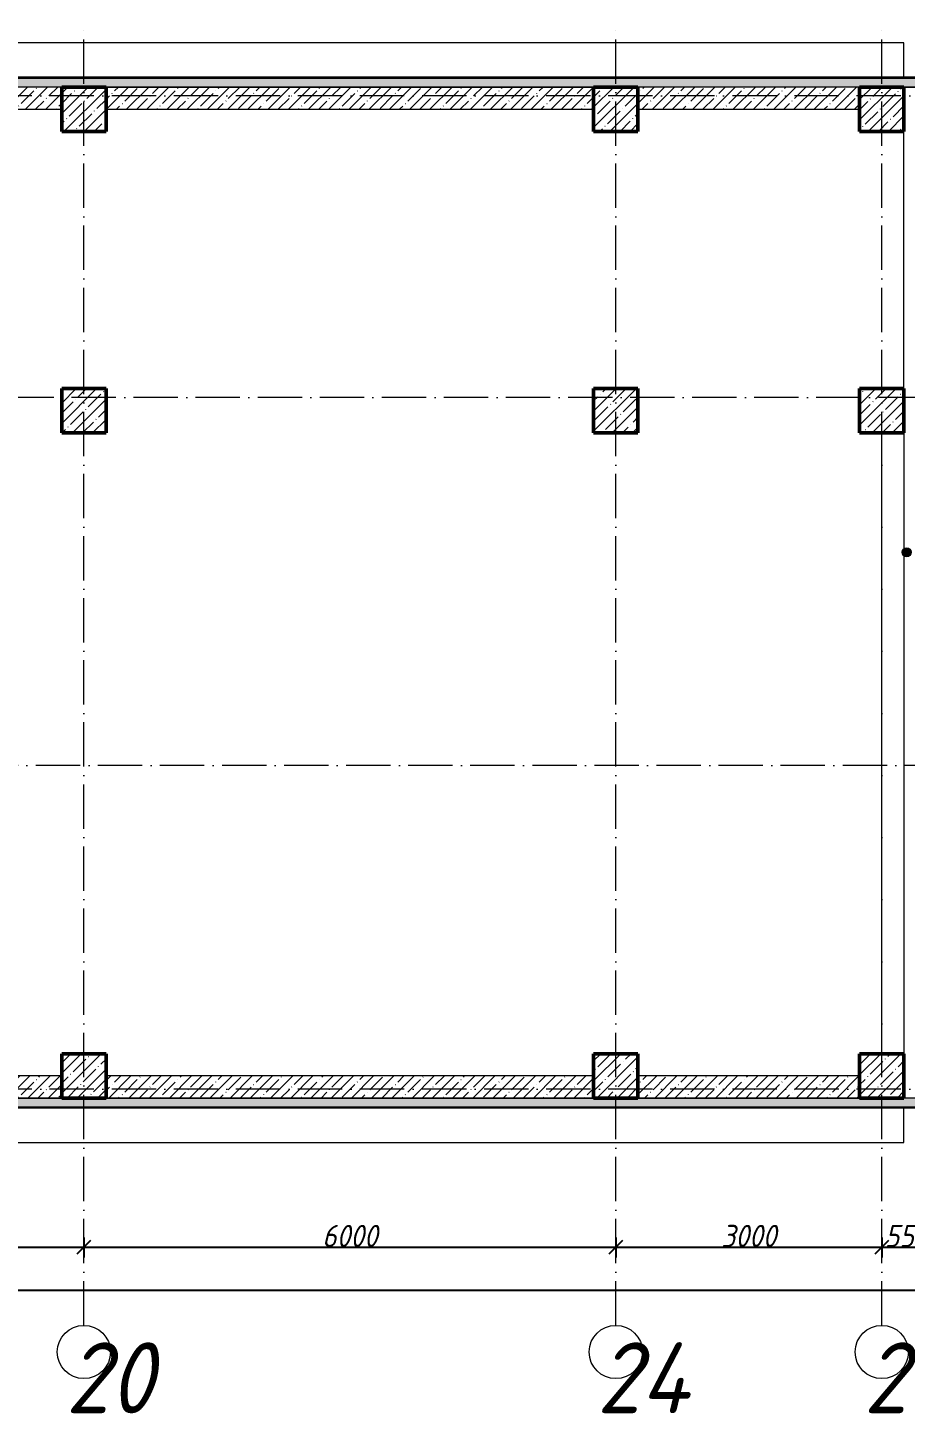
# Model space of a CAD drawing. Header units: millimetres. Extents: x -12989 to 629078, y -109036 to 555275.
# Drawn here: x 542055 to 551954, y 422654 to 438278 of the extents above; entities that cross this region are included whole.
import ezdxf

# ---------------------------------------------------------------- set-up
doc = ezdxf.new("R2010")
doc.units = ezdxf.units.MM
doc.linetypes.add('50_200_ШТРИХ_1Т_ш5_п1_п1_', pattern=[700, 500, -100, 0, -100])
for name, color, linetype, lineweight in [('A-____-____-DIMS', 7, 'Continuous', 9), ('A-FLOR-____-OTLN', 7, 'Continuous', 9), ('A-WALL-____-MCUT', 7, 'Continuous', 13), ('A-WALL-____-MCUT-1', 7, 'Continuous', 9), ('A-WALL-____-MCUT-3', 7, 'Continuous', 9), ('A-WALL-____-OTLN', 7, 'Continuous', 9), ('A-WALL-____-PATT-1', 7, 'Continuous', 9), ('A-WALL-FNSH-MCUT-1', 7, 'Continuous', 9), ('G-____-____-TEXT', 7, 'Continuous', 9), ('S-COLS-____-MCUT', 7, 'Continuous', 50), ('S-COLS-____-OTLN', 7, 'Continuous', 9), ('S-GRID-____-IDEN', 7, 'Continuous', 9), ('S-GRID-____-OTLN-1', 7, '50_200_ШТРИХ_1Т_ш5_п1_п1_', 9)]:
    doc.layers.add(name, color=color, linetype=linetype, lineweight=lineweight)
doc.styles.add('ISOCPEUR_I', font='isocpeui.ttf', dxfattribs={"width": 0.9, "height": 2.5})
doc.styles.add('ISOCPEUR_I_9', font='isocpeui.ttf', dxfattribs={"width": 0.9, "height": 250})
doc.dimstyles.new('ISO-2_5_0_9К_БОЛЬШОЙ_ОСИ', dxfattribs={"dimscale": 304.8, "dimtxt": 248.995294, "dimasz": 0.492126, "dimexe": 0.393701, "dimexo": 0, "dimgap": 0, "dimtad": 1, "dimdec": 0, "dimzin": 0, "dimdsep": 46, "dimtxsty": 'ISOCPEUR_I_9', "dimblk1": 'OBLIQUE', "dimblk2": 'OBLIQUE', "dimsah": 1, "dimcen": 0.09, "dimdle": 0.393701, "dimazin": 0, "dimtfac": 1, "dimtdec": 4, "dimtix": 1, "dimtmove": 0, "dimatfit": 3, "dimfxl": 1, "dimtvp": 1, "dimtolj": 1, "dimtzin": 0, "dimarcsym": 2})
pattern_1 = [(0, (513638.804, 428127.92), (120.968, 69.841), [80.645, -161.29]), (120, (513638.804, 428127.92), (-120.96808, 69.84086), [80.645, -161.29]), (60, (513638.804, 428127.92), (-8e-05, 139.68186), [0, -161.29, 80.645, 0])]
pattern_2 = [(45, (513638.8, 428127.92), (-114.04925, 114.04925), []), (45, (513752.85, 428127.92), (-114.04925, 114.04925), [201.612, -40.322, 3.353, -36.97])]

# ---------------------------------------------------------------- blocks, each defined once
blk = doc.blocks.new('BSC_Колонна _Прямоугольная - 500х500-V73-АР1_Кладочный план подвала в осях 1-64_А-ГГ')
at = {"layer": 'S-COLS-____-OTLN'}
h = blk.add_hatch(dxfattribs=at)
h.set_pattern_fill('FP_84', color=256, style=0, pattern_type=2)
h.set_pattern_definition([(45, (-38050, 1668.96), (-114.04925, 114.04925), []), (45, (-37935.95, 1668.96), (-114.04925, 114.04925), [201.613, -40.323, 3.353, -36.97])])
h.paths.add_polyline_path([(-250, -250), (250, -250), (250, 250), (-250, 250)], flags=0)
at = {"layer": 'S-COLS-____-MCUT'}
for p, q in [((250, 250), (-250, 250)), ((-250, 250), (-250, -250)), ((250, -250), (250, 250)), ((-250, -250), (250, -250))]:
    blk.add_line(p, q, dxfattribs=at)
blk = doc.blocks.new('BSC_Колонна _Прямоугольная - 500х500-V74-АР1_Кладочный план подвала в осях 1-64_А-ГГ')
at = {"layer": 'S-COLS-____-OTLN'}
h = blk.add_hatch(dxfattribs=at)
h.set_pattern_fill('FP_85', color=256, style=0, pattern_type=2)
h.set_pattern_definition([(45, (-38050, -5831.04), (-114.04925, 114.04925), []), (45, (-37935.95, -5831.04), (-114.04925, 114.04925), [201.613, -40.323, 3.353, -36.97])])
h.paths.add_polyline_path([(-250, -250), (250, -250), (250, 250), (-250, 250)], flags=0)
at = {"layer": 'S-COLS-____-MCUT'}
for p, q in [((250, 250), (-250, 250)), ((-250, 250), (-250, -250)), ((250, -250), (250, 250)), ((-250, -250), (250, -250))]:
    blk.add_line(p, q, dxfattribs=at)
blk = doc.blocks.new('BSC_Колонна _Прямоугольная - 500х500-V75-АР1_Кладочный план подвала в осях 1-64_А-ГГ')
at = {"layer": 'S-COLS-____-OTLN'}
h = blk.add_hatch(dxfattribs=at)
h.set_pattern_fill('FP_86', color=256, style=0, pattern_type=2)
h.set_pattern_definition([(45, (-29050, 1668.96), (-114.04925, 114.04925), []), (45, (-28935.95, 1668.96), (-114.04925, 114.04925), [201.613, -40.323, 3.353, -36.97])])
h.paths.add_polyline_path([(-250, -250), (250, -250), (250, 250), (-250, 250)], flags=0)
at = {"layer": 'S-COLS-____-MCUT'}
for p, q in [((250, 250), (-250, 250)), ((-250, 250), (-250, -250)), ((250, -250), (250, 250)), ((-250, -250), (250, -250))]:
    blk.add_line(p, q, dxfattribs=at)
blk = doc.blocks.new('BSC_Колонна _Прямоугольная - 500х500-V76-АР1_Кладочный план подвала в осях 1-64_А-ГГ')
at = {"layer": 'S-COLS-____-OTLN'}
h = blk.add_hatch(dxfattribs=at)
h.set_pattern_fill('FP_87', color=256, style=0, pattern_type=2)
h.set_pattern_definition([(45, (-29050, -5831.04), (-114.04925, 114.04925), []), (45, (-28935.95, -5831.04), (-114.04925, 114.04925), [201.613, -40.323, 3.353, -36.97])])
h.paths.add_polyline_path([(-250, -250), (250, -250), (250, 250), (-250, 250)], flags=0)
at = {"layer": 'S-COLS-____-MCUT'}
for p, q in [((250, 250), (-250, 250)), ((-250, 250), (-250, -250)), ((250, -250), (250, 250)), ((-250, -250), (250, -250))]:
    blk.add_line(p, q, dxfattribs=at)
blk = doc.blocks.new('BSC_Колонна _Прямоугольная - 500х500-V102-АР1_Кладочный план подвала в осях 1-64_А-ГГ')
at = {"layer": 'S-COLS-____-OTLN'}
h = blk.add_hatch(dxfattribs=at)
h.set_pattern_fill('FP_114', color=256, style=0, pattern_type=2)
h.set_pattern_definition([(45, (-35050, 1668.96), (-114.04925, 114.04925), []), (45, (-34935.95, 1668.96), (-114.04925, 114.04925), [201.613, -40.323, 3.353, -36.97])])
h.paths.add_polyline_path([(-250, -250), (250, -250), (250, 250), (-250, 250)], flags=0)
at = {"layer": 'S-COLS-____-MCUT'}
for p, q in [((250, 250), (-250, 250)), ((-250, 250), (-250, -250)), ((250, -250), (250, 250)), ((-250, -250), (250, -250))]:
    blk.add_line(p, q, dxfattribs=at)
blk = doc.blocks.new('BSC_Колонна _Прямоугольная - 500х500-V103-АР1_Кладочный план подвала в осях 1-64_А-ГГ')
at = {"layer": 'S-COLS-____-OTLN'}
h = blk.add_hatch(dxfattribs=at)
h.set_pattern_fill('FP_115', color=256, style=0, pattern_type=2)
h.set_pattern_definition([(45, (-35050, -5831.04), (-114.04925, 114.04925), []), (45, (-34935.95, -5831.04), (-114.04925, 114.04925), [201.613, -40.323, 3.353, -36.97])])
h.paths.add_polyline_path([(-250, -250), (250, -250), (250, 250), (-250, 250)], flags=0)
at = {"layer": 'S-COLS-____-MCUT'}
for p, q in [((250, 250), (-250, 250)), ((-250, 250), (-250, -250)), ((250, -250), (250, 250)), ((-250, -250), (250, -250))]:
    blk.add_line(p, q, dxfattribs=at)
blk = doc.blocks.new('BSC_Колонна _Прямоугольная - 500х500-V104-АР1_Кладочный план подвала в осях 1-64_А-ГГ')
at = {"layer": 'S-COLS-____-OTLN'}
h = blk.add_hatch(dxfattribs=at)
h.set_pattern_fill('FP_116', color=256, style=0, pattern_type=2)
h.set_pattern_definition([(45, (-38050, -9231.04), (-114.04925, 114.04925), []), (45, (-37935.95, -9231.04), (-114.04925, 114.04925), [201.613, -40.323, 3.353, -36.97])])
h.paths.add_polyline_path([(-250, -250), (250, -250), (250, 250), (-250, 250)], flags=0)
at = {"layer": 'S-COLS-____-MCUT'}
for p, q in [((250, 250), (-250, 250)), ((-250, 250), (-250, -250)), ((250, -250), (250, 250)), ((-250, -250), (250, -250))]:
    blk.add_line(p, q, dxfattribs=at)
blk = doc.blocks.new('Ось сетки - Круг_Ø6_00__ISO-2_5_0_9K_-25732049-АР1_Кладочный план подвала в осях 1-64_А-ГГ')
at = {"layer": 'S-GRID-____-IDEN'}
blk.add_circle((0, 0), 3, dxfattribs=at)
blk = doc.blocks.new('_Oblique')
at = {"color": 0, "linetype": 'ByBlock', "lineweight": -2}
blk.add_line((-0.5, -0.5), (0.5, 0.5), dxfattribs=at)
blk = doc.blocks.new('*D6469')
at = {"layer": 'A-____-____-DIMS', "color": 0, "lineweight": -2, "transparency": 16777216}
for p, q in [((539569, 424529), (542809, 424529)), ((539689, 424635), (539689, 424409)), ((542689, 424635), (542689, 424409))]:
    blk.add_line(p, q, dxfattribs=at)
at = {"layer": 'Defpoints', "color": 0, "transparency": 16777216}
for p in [(539689, 424635), (542689, 424635), (542689, 424529)]:
    blk.add_point(p, dxfattribs=at)
at = {"layer": 'A-____-____-DIMS', "color": 0, "lineweight": -2, "transparency": 16777216, "xscale": 150, "yscale": 150, "zscale": 150, "rotation": 180}
blk.add_blockref('_Oblique', (539689, 424529), dxfattribs=at)
at = {"layer": 'A-____-____-DIMS', "color": 0, "lineweight": -2, "transparency": 16777216, "xscale": 150, "yscale": 150, "zscale": 150}
blk.add_blockref('_Oblique', (542689, 424529), dxfattribs=at)
at = {"layer": 'A-____-____-DIMS', "color": 0, "transparency": 16777216, "insert": (541189, 424654), "char_height": 250, "width": 758.48, "attachment_point": 5, "style": 'ISOCPEUR_I_9'}
blk.add_mtext('\\A1;3000', dxfattribs=at)
blk = doc.blocks.new('*D6470')
at = {"layer": 'A-____-____-DIMS', "color": 0, "lineweight": -2, "transparency": 16777216}
for p, q in [((542569, 424529), (548809, 424529)), ((542689, 424635), (542689, 424409)), ((548689, 424635), (548689, 424409))]:
    blk.add_line(p, q, dxfattribs=at)
at = {"layer": 'Defpoints', "color": 0, "transparency": 16777216}
for p in [(542689, 424635), (548689, 424635), (548689, 424529)]:
    blk.add_point(p, dxfattribs=at)
at = {"layer": 'A-____-____-DIMS', "color": 0, "lineweight": -2, "transparency": 16777216, "xscale": 150, "yscale": 150, "zscale": 150, "rotation": 180}
blk.add_blockref('_Oblique', (542689, 424529), dxfattribs=at)
at = {"layer": 'A-____-____-DIMS', "color": 0, "lineweight": -2, "transparency": 16777216, "xscale": 150, "yscale": 150, "zscale": 150}
blk.add_blockref('_Oblique', (548689, 424529), dxfattribs=at)
at = {"layer": 'A-____-____-DIMS', "color": 0, "transparency": 16777216, "insert": (545689, 424654), "char_height": 250, "width": 758.48, "attachment_point": 5, "style": 'ISOCPEUR_I_9'}
blk.add_mtext('\\A1;6000', dxfattribs=at)
blk = doc.blocks.new('*D6471')
at = {"layer": 'A-____-____-DIMS', "color": 0, "lineweight": -2, "transparency": 16777216}
for p, q in [((548569, 424529), (551809, 424529)), ((548689, 424635), (548689, 424409)), ((551689, 424635), (551689, 424409))]:
    blk.add_line(p, q, dxfattribs=at)
at = {"layer": 'Defpoints', "color": 0, "transparency": 16777216}
for p in [(548689, 424635), (551689, 424635), (551689, 424529)]:
    blk.add_point(p, dxfattribs=at)
at = {"layer": 'A-____-____-DIMS', "color": 0, "lineweight": -2, "transparency": 16777216, "xscale": 150, "yscale": 150, "zscale": 150, "rotation": 180}
blk.add_blockref('_Oblique', (548689, 424529), dxfattribs=at)
at = {"layer": 'A-____-____-DIMS', "color": 0, "lineweight": -2, "transparency": 16777216, "xscale": 150, "yscale": 150, "zscale": 150}
blk.add_blockref('_Oblique', (551689, 424529), dxfattribs=at)
at = {"layer": 'A-____-____-DIMS', "color": 0, "transparency": 16777216, "insert": (550189, 424654), "char_height": 250, "width": 758.48, "attachment_point": 5, "style": 'ISOCPEUR_I_9'}
blk.add_mtext('\\A1;3000', dxfattribs=at)
blk = doc.blocks.new('*D6472')
at = {"layer": 'A-____-____-DIMS', "color": 0, "lineweight": -2, "transparency": 16777216}
for p, q in [((551569, 424529), (552359, 424529)), ((551689, 424635), (551689, 424409)), ((552239, 424635), (552239, 424409))]:
    blk.add_line(p, q, dxfattribs=at)
at = {"layer": 'Defpoints', "color": 0, "transparency": 16777216}
for p in [(551689, 424635), (552239, 424635), (552239, 424529)]:
    blk.add_point(p, dxfattribs=at)
at = {"layer": 'A-____-____-DIMS', "color": 0, "lineweight": -2, "transparency": 16777216, "xscale": 150, "yscale": 150, "zscale": 150, "rotation": 180}
blk.add_blockref('_Oblique', (551689, 424529), dxfattribs=at)
at = {"layer": 'A-____-____-DIMS', "color": 0, "lineweight": -2, "transparency": 16777216, "xscale": 150, "yscale": 150, "zscale": 150}
blk.add_blockref('_Oblique', (552239, 424529), dxfattribs=at)
at = {"layer": 'A-____-____-DIMS', "color": 0, "transparency": 16777216, "insert": (551964, 424654), "char_height": 250, "width": 568.86, "attachment_point": 5, "style": 'ISOCPEUR_I_9'}
blk.add_mtext('\\A1;550', dxfattribs=at)
blk = doc.blocks.new('*D6491')
at = {"layer": 'A-____-____-DIMS', "color": 0, "lineweight": -2, "transparency": 16777216}
for p, q in [((511289, 424147), (511289, 423921)), ((614789, 424147), (614789, 423921)), ((511169, 424041), (614909, 424041))]:
    blk.add_line(p, q, dxfattribs=at)
at = {"layer": 'Defpoints', "color": 0, "transparency": 16777216}
for p in [(511289, 424147), (614789, 424147), (614789, 424041)]:
    blk.add_point(p, dxfattribs=at)
at = {"layer": 'A-____-____-DIMS', "color": 0, "lineweight": -2, "transparency": 16777216, "xscale": 150, "yscale": 150, "zscale": 150, "rotation": 180}
blk.add_blockref('_Oblique', (511289, 424041), dxfattribs=at)
at = {"layer": 'A-____-____-DIMS', "color": 0, "lineweight": -2, "transparency": 16777216, "xscale": 150, "yscale": 150, "zscale": 150}
blk.add_blockref('_Oblique', (614789, 424041), dxfattribs=at)
at = {"layer": 'A-____-____-DIMS', "color": 0, "transparency": 16777216, "insert": (563039, 424166), "char_height": 250, "width": 1080.26, "attachment_point": 5, "style": 'ISOCPEUR_I_9'}
blk.add_mtext('\\A1;103500', dxfattribs=at)

msp = doc.modelspace()

# ---------------------------------------------------------------- hatches: boundary and pattern name
at = {"layer": 'A-WALL-____-PATT-1'}
h = msp.add_hatch(dxfattribs=at)
h.set_pattern_fill('FP_91', color=256, style=0, pattern_type=2)
h.set_pattern_definition(pattern_1)
h.paths.add_polyline_path([(588028.8036, 437608.9591), (588036.8036, 437608.9591), (588036.8036, 437710.9591), (537190.8036, 437710.9591), (537190.8036, 437610.9591), (588028.8036, 437610.9591)], flags=0)
h = msp.add_hatch(dxfattribs=at)
h.set_pattern_fill('FP_1', color=256, style=0, pattern_type=2)
h.set_pattern_definition(pattern_2)
h.paths.add_polyline_path([(542438.8036, 437358.9591), (542438.8036, 437608.9591), (539938.8036, 437608.9591), (539938.8036, 437358.9591), (541903.4874, 437358.9591)], flags=0)
h = msp.add_hatch(dxfattribs=at)
h.set_pattern_fill('FP_1', color=256, style=0, pattern_type=2)
h.set_pattern_definition(pattern_2)
h.paths.add_polyline_path([(548438.8036, 437358.9591), (548438.8036, 437608.9591), (542938.8036, 437608.9591), (542938.8036, 437358.9591)], flags=0)
h = msp.add_hatch(dxfattribs=at)
h.set_pattern_fill('FP_1', color=256, style=0, pattern_type=2)
h.set_pattern_definition(pattern_2)
h.paths.add_polyline_path([(551438.8036, 437358.9591), (551438.8036, 437608.9591), (548938.8036, 437608.9591), (548938.8036, 437358.9591), (548973.5003, 437358.9591)], flags=0)
h = msp.add_hatch(dxfattribs=at)
h.set_pattern_fill('FP_1', color=256, style=0, pattern_type=2)
h.set_pattern_definition(pattern_2)
h.paths.add_polyline_path([(542438.8036, 426208.9591), (542438.8036, 426458.9591), (539938.8036, 426458.9591), (539938.8036, 426208.9591)], flags=0)
h = msp.add_hatch(dxfattribs=at)
h.set_pattern_fill('FP_1', color=256, style=0, pattern_type=2)
h.set_pattern_definition(pattern_2)
h.paths.add_polyline_path([(548438.8036, 426208.9591), (548438.8036, 426458.9591), (542938.8036, 426458.9591), (542938.8036, 426208.9591)], flags=0)
h = msp.add_hatch(dxfattribs=at)
h.set_pattern_fill('FP_1', color=256, style=0, pattern_type=2)
h.set_pattern_definition(pattern_2)
h.paths.add_polyline_path([(551438.8036, 426208.9591), (551438.8036, 426458.9591), (548938.8036, 426458.9591), (548938.8036, 426208.9591), (548973.5003, 426208.9591)], flags=0)
h = msp.add_hatch(dxfattribs=at)
h.set_pattern_fill('FP_91', color=256, style=0, pattern_type=2)
h.set_pattern_definition(pattern_1)
h.paths.add_polyline_path([(614990.8036, 426106.9591), (614990.8036, 426206.9591), (511186.8036, 426206.9591), (511186.8036, 426106.9591), (612603.6164, 426106.9591)], flags=0)
at = {"layer": 'G-____-____-TEXT'}
h = msp.add_hatch(color=256, dxfattribs=at)
edge = h.paths.add_edge_path(flags=0)
edge.add_arc((551968.798, 432363.3234), 50, 0, 360)
at = {"layer": 'S-COLS-____-OTLN'}
h = msp.add_hatch(dxfattribs=at)
h.set_pattern_fill('FP_1', color=256, style=0, pattern_type=2)
h.set_pattern_definition(pattern_2)
h.paths.add_polyline_path([(542938.8036, 437108.9591), (542938.8036, 437608.9591), (542438.8036, 437608.9591), (542438.8036, 437108.9591)], flags=0)
h = msp.add_hatch(dxfattribs=at)
h.set_pattern_fill('FP_1', color=256, style=0, pattern_type=2)
h.set_pattern_definition(pattern_2)
h.paths.add_polyline_path([(548438.8036, 437108.9591), (548938.8036, 437108.9591), (548938.8036, 437608.9591), (548438.8036, 437608.9591)], flags=0)

# ---------------------------------------------------------------- linework, layer by layer
at = {"layer": 'A-FLOR-____-OTLN'}
for p, q in [((551938.8036, 438108.9591), (537738.8036, 438108.9591)), ((551938.8036, 437718.9591), (551938.8036, 438108.9591)), ((551938.8036, 434208.9591), (551938.8036, 437108.9591)), ((551938.8036, 425708.9591), (551938.8036, 426098.9591)), ((510688.8036, 425708.9591), (551938.8036, 425708.9591))]:
    msp.add_line(p, q, dxfattribs=at)
at = {"layer": 'A-WALL-____-MCUT'}
for p, q in [((537290.8036, 437710.9591), (588036.8036, 437710.9591)), ((588028.8036, 437718.9591), (537298.8036, 437718.9591)), ((511078.8036, 426098.9591), (614998.8036, 426098.9591)), ((614990.8036, 426106.9591), (511086.8036, 426106.9591))]:
    msp.add_line(p, q, dxfattribs=at)
at = {"layer": 'A-WALL-____-MCUT-1'}
for p, q in [((542438.8036, 437608.9591), (539938.8036, 437608.9591)), ((542438.8036, 437358.9591), (542438.8036, 437608.9591)), ((548438.8036, 437608.9591), (542938.8036, 437608.9591)), ((542938.8036, 437608.9591), (542938.8036, 437358.9591)), ((548438.8036, 437358.9591), (548438.8036, 437608.9591)), ((551438.8036, 437608.9591), (548938.8036, 437608.9591)), ((548938.8036, 437608.9591), (548938.8036, 437358.9591)), ((539938.8036, 437358.9591), (542438.8036, 437358.9591)), ((542938.8036, 437358.9591), (548438.8036, 437358.9591)), ((548938.8036, 437358.9591), (551438.8036, 437358.9591)), ((542438.8036, 426458.9591), (539938.8036, 426458.9591)), ((548438.8036, 426458.9591), (542938.8036, 426458.9591)), ((551438.8036, 426458.9591), (548938.8036, 426458.9591)), ((539938.8036, 426208.9591), (542438.8036, 426208.9591)), ((542938.8036, 426208.9591), (548438.8036, 426208.9591)), ((548938.8036, 426208.9591), (551438.8036, 426208.9591))]:
    msp.add_line(p, q, dxfattribs=at)
at = {"layer": 'A-WALL-____-MCUT-3'}
for p, q in [((537188.8036, 437610.9591), (588138.8036, 437610.9591)), ((614890.8036, 426206.9591), (511186.8036, 426206.9591))]:
    msp.add_line(p, q, dxfattribs=at)
at = {"layer": 'A-WALL-____-OTLN'}
for p, q in [((551688.8036, 426708.9591), (551688.8036, 433708.9591)), ((551938.8036, 433708.9591), (551938.8036, 426708.9591))]:
    msp.add_line(p, q, dxfattribs=at)
at = {"layer": 'A-WALL-FNSH-MCUT-1'}
for p, q in [((542438.8036, 437608.9591), (548938.8036, 437608.9591)), ((551938.8036, 437608.9591), (564488.8036, 437608.9591)), ((551988.8036, 426208.9591), (551938.8036, 426208.9591))]:
    msp.add_line(p, q, dxfattribs=at)
at = {"layer": 'G-____-____-TEXT'}
msp.add_circle((551968.798, 432363.3234), 50, dxfattribs=at)
at = {"layer": 'S-COLS-____-MCUT'}
for p, q in [((542938.8036, 437608.9591), (542438.8036, 437608.9591)), ((542438.8036, 437608.9591), (542438.8036, 437108.9591)), ((542938.8036, 437108.9591), (542938.8036, 437608.9591)), ((548938.8036, 437608.9591), (548438.8036, 437608.9591)), ((548438.8036, 437608.9591), (548438.8036, 437108.9591)), ((548938.8036, 437108.9591), (548938.8036, 437608.9591)), ((542438.8036, 437108.9591), (542938.8036, 437108.9591)), ((548438.8036, 437108.9591), (548938.8036, 437108.9591))]:
    msp.add_line(p, q, dxfattribs=at)
at = {"layer": 'S-GRID-____-OTLN-1'}
for p, q in [((542688.8036, 423645.3108), (542688.8036, 438278.4565)), ((548688.8036, 423645.3108), (548688.8036, 438278.4565)), ((551688.8036, 423645.3108), (551688.8036, 438278.4565)), ((617713.2102, 437508.9591), (509176.2739, 437508.9591)), ((603957.5909, 434108.9591), (508970.0334, 434108.9591)), ((617557.3972, 429958.9591), (508970.0334, 429958.9591)), ((617713.2102, 426308.9591), (508970.0334, 426308.9591))]:
    msp.add_line(p, q, dxfattribs=at)

# ---------------------------------------------------------------- block references
at = {"layer": 'S-COLS-____-OTLN'}
for name, p in [('BSC_Колонна _Прямоугольная - 500х500-V104-АР1_Кладочный план подвала в осях 1-64_А-ГГ', (551688.8036, 437358.9591)), ('BSC_Колонна _Прямоугольная - 500х500-V76-АР1_Кладочный план подвала в осях 1-64_А-ГГ', (542688.8036, 433958.9591)), ('BSC_Колонна _Прямоугольная - 500х500-V103-АР1_Кладочный план подвала в осях 1-64_А-ГГ', (548688.8036, 433958.9591)), ('BSC_Колонна _Прямоугольная - 500х500-V74-АР1_Кладочный план подвала в осях 1-64_А-ГГ', (551688.8036, 433958.9591)), ('BSC_Колонна _Прямоугольная - 500х500-V75-АР1_Кладочный план подвала в осях 1-64_А-ГГ', (542688.8036, 426458.9591)), ('BSC_Колонна _Прямоугольная - 500х500-V102-АР1_Кладочный план подвала в осях 1-64_А-ГГ', (548688.8036, 426458.9591)), ('BSC_Колонна _Прямоугольная - 500х500-V73-АР1_Кладочный план подвала в осях 1-64_А-ГГ', (551688.8036, 426458.9591))]:
    msp.add_blockref(name, p, dxfattribs=at)
at = {"layer": 'S-GRID-____-IDEN', "xscale": 99.99999999999993, "yscale": 99.99999999999993, "zscale": 99.99999999999993}
for p in [(542688.8036, 423345.3108), (548688.8036, 423345.3108), (551688.8036, 423345.3108)]:
    msp.add_blockref('Ось сетки - Круг_Ø6_00__ISO-2_5_0_9K_-25732049-АР1_Кладочный план подвала в осях 1-64_А-ГГ', p, dxfattribs=at)

# ---------------------------------------------------------------- texts
at = {"layer": 'S-GRID-____-IDEN', "char_height": 800, "attachment_point": 1, "style": 'ISOCPEUR_I'}
for s, insert, width in [('20', (542483.8752, 423454.0855), 404.0505), ('24', (548474.8752, 423454.0855), 425.696062), ('26', (551483.8752, 423454.0855), 404.0505)]:
    msp.add_mtext(s, dxfattribs=dict(at, insert=insert, width=width))

# ---------------------------------------------------------------- dimensions: what is measured, and where the dimension line sits
at = {"layer": 'A-____-____-DIMS'}
for base, p1, p2, override, picture, middle in [((542688.8036, 424529.3942), (539688.8036, 424635.4602), (542688.8036, 424635.4602), {"dimtxt": 400, "dimpost": '<>', "dimfxl": 3000}, '*D6469', (541188.8036, 424654.3942)), ((548688.8036, 424529.3942), (542688.8036, 424635.4602), (548688.8036, 424635.4602), {"dimtxt": 400, "dimpost": '<>', "dimfxl": 6000}, '*D6470', (545688.8036, 424654.3942)), ((551688.8036, 424529.3942), (548688.8036, 424635.4602), (551688.8036, 424635.4602), {"dimtxt": 400, "dimpost": '<>', "dimfxl": 3000}, '*D6471', (550188.8036, 424654.3942)), ((552238.8036, 424529.3942), (551688.8036, 424635.4602), (552238.8036, 424635.4602), {"dimtxt": 400, "dimpost": '<>', "dimfxl": 550}, '*D6472', (551963.8036, 424654.3942)), ((614788.8036, 424041.1871), (511288.8036, 424147.2531), (614788.8036, 424147.2531), {"dimtxt": 400, "dimpost": '<>', "dimfxl": 103500}, '*D6491', (563038.8036, 424166.1871))]:
    dim = msp.add_linear_dim(base=base, p1=p1, p2=p2, dimstyle='ISO-2_5_0_9К_БОЛЬШОЙ_ОСИ', override=override, dxfattribs=at)
    dim.commit()
    dim.dimension.update_dxf_attribs({"geometry": picture, "text_midpoint": middle})

doc.saveas('drawing.dxf')
